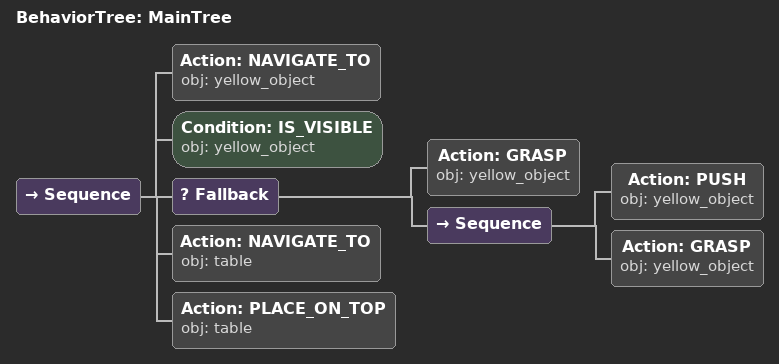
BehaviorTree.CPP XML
<root main_tree_to_execute="MainTree">
  <BehaviorTree ID="MainTree">
    <Sequence>
      <!-- Navigate to yellow_object -->
      <Action ID="NAVIGATE_TO" obj="yellow_object" />
      <!-- Check yellow_object is visible before GRASP -->
      <Condition ID="IS_VISIBLE" obj="yellow_object" />
      <!-- Fallback: if GRASP yellow_object fails, try alternative to reposition -->
      <Fallback>
        <!-- Grasp yellow_object -->
        <Action ID="GRASP" obj="yellow_object" />
        <Sequence>
          <!-- Push yellow_object forward toward front edge of table -->
          <Action ID="PUSH" obj="yellow_object" />
          <!-- Grasp yellow_object -->
          <Action ID="GRASP" obj="yellow_object" />
        </Sequence>
      </Fallback>
      <!-- Navigate to table -->
      <Action ID="NAVIGATE_TO" obj="table" />
      <!-- Place on table -->
      <Action ID="PLACE_ON_TOP" obj="table" />
    </Sequence>
  </BehaviorTree>
</root>
